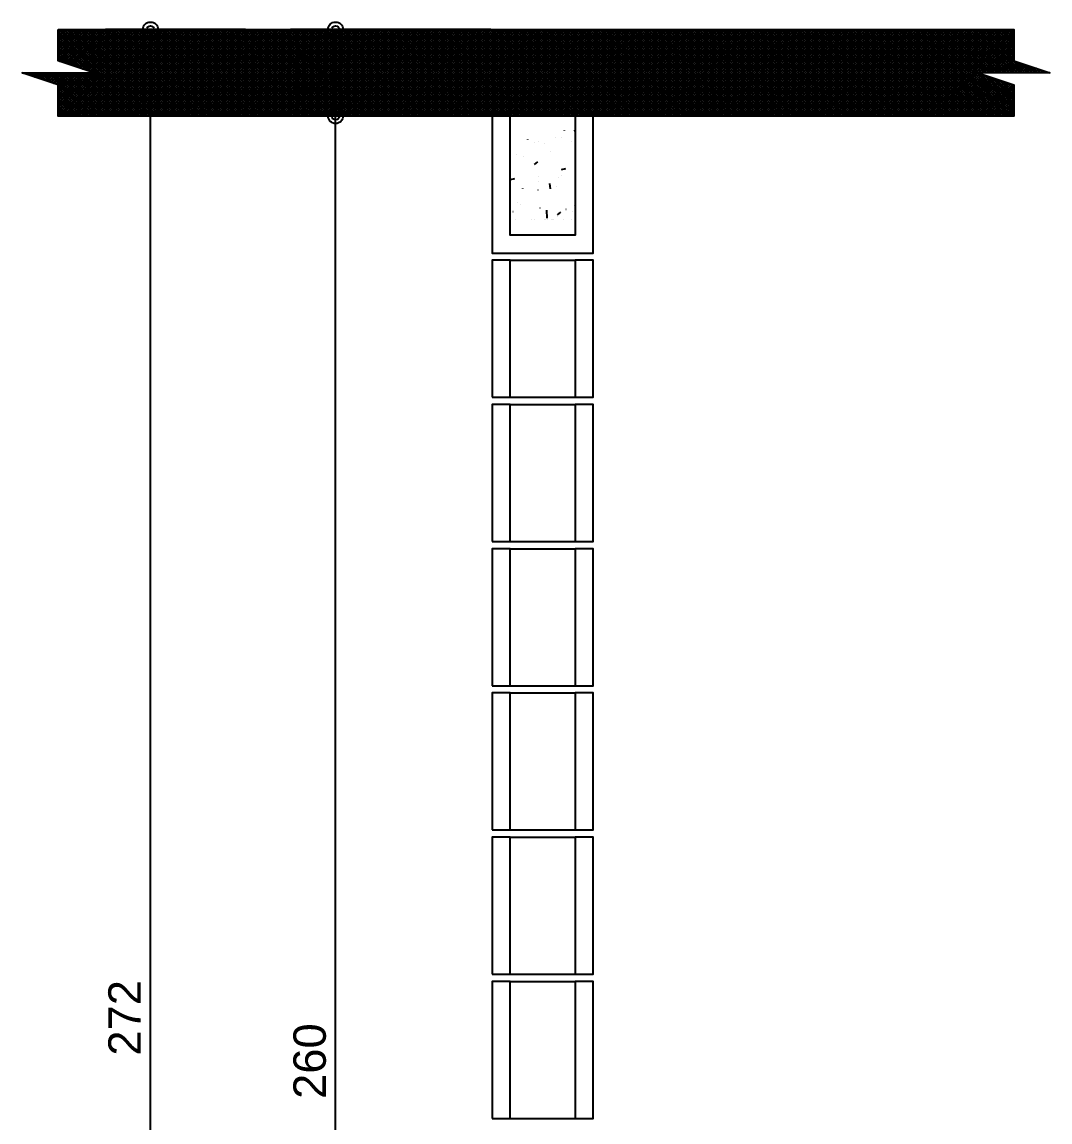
# Model space of a CAD drawing. Extents: x 0 to 119, y 0 to 84.
# Drawn here: x 15.69 to 21.39, y 39.5 to 45.6 of the extents above; entities that cross this region are included whole.
import ezdxf

# ---------------------------------------------------------------- set-up
doc = ezdxf.new("R2010")
doc.units = 0
doc.header["$MEASUREMENT"] = 0
for name, color, linetype in [('10', 252, 'CONTINUOUS'), ('29', 9, 'CONTINUOUS'), ('32', 250, 'CONTINUOUS'), ('6', 178, 'CONTINUOUS')]:
    doc.layers.add(name, color=color, linetype=linetype)
doc.styles.add('TQS_ARIAL', font='arial.ttf')

msp = doc.modelspace()

# ---------------------------------------------------------------- linework, layer by layer
at = {"layer": '10', "color": 252, "linetype": 'Continuous'}
for p, q in [((18.394674, 44.276365), (18.754674, 44.276365)), ((18.394674, 43.516365), (18.754674, 43.516365)), ((18.394674, 43.476365), (18.754674, 43.476365)), ((18.394674, 42.716365), (18.754674, 42.716365)), ((18.394674, 42.676365), (18.754674, 42.676365)), ((18.394674, 41.916365), (18.754674, 41.916365)), ((18.394674, 41.876365), (18.754674, 41.876365)), ((18.394674, 41.116365), (18.754674, 41.116365)), ((18.394674, 41.076365), (18.754674, 41.076365)), ((18.394674, 40.316365), (18.754674, 40.316365)), ((18.394674, 40.276365), (18.754674, 40.276365)), ((18.394674, 39.516365), (18.754674, 39.516365))]:
    msp.add_line(p, q, dxfattribs=at)
for points in [[(18.394674, 45.076365), (18.294674, 45.076365), (18.294674, 44.316365), (18.854674, 44.316365), (18.854674, 45.076365), (18.754674, 45.076365), (18.754674, 44.416365), (18.394674, 44.416365), (18.394674, 45.076365)], [(18.294674, 43.516365), (18.394674, 43.516365), (18.394674, 44.276365), (18.294674, 44.276365), (18.294674, 43.516365)], [(18.754674, 43.516365), (18.854674, 43.516365), (18.854674, 44.276365), (18.754674, 44.276365), (18.754674, 43.516365)], [(18.294674, 42.716365), (18.394674, 42.716365), (18.394674, 43.476365), (18.294674, 43.476365), (18.294674, 42.716365)], [(18.754674, 42.716365), (18.854674, 42.716365), (18.854674, 43.476365), (18.754674, 43.476365), (18.754674, 42.716365)], [(18.294674, 41.916365), (18.394674, 41.916365), (18.394674, 42.676365), (18.294674, 42.676365), (18.294674, 41.916365)], [(18.754674, 41.916365), (18.854674, 41.916365), (18.854674, 42.676365), (18.754674, 42.676365), (18.754674, 41.916365)], [(18.294674, 41.116365), (18.394674, 41.116365), (18.394674, 41.876365), (18.294674, 41.876365), (18.294674, 41.116365)], [(18.754674, 41.116365), (18.854674, 41.116365), (18.854674, 41.876365), (18.754674, 41.876365), (18.754674, 41.116365)], [(18.294674, 40.316365), (18.394674, 40.316365), (18.394674, 41.076365), (18.294674, 41.076365), (18.294674, 40.316365)], [(18.754674, 40.316365), (18.854674, 40.316365), (18.854674, 41.076365), (18.754674, 41.076365), (18.754674, 40.316365)], [(18.294674, 39.516365), (18.394674, 39.516365), (18.394674, 40.276365), (18.294674, 40.276365), (18.294674, 39.516365)], [(18.754674, 39.516365), (18.854674, 39.516365), (18.854674, 40.276365), (18.754674, 40.276365), (18.754674, 39.516365)]]:
    msp.add_lwpolyline(points, dxfattribs=at)
at = {"layer": '29', "color": 9, "linetype": 'Continuous'}
for p, q in [((15.887787, 45.076365), (16.366998, 45.556365)), ((15.887787, 45.091298), (16.352855, 45.556365)), ((15.887787, 45.10544), (16.338713, 45.556365)), ((15.887787, 45.388282), (16.055871, 45.556365)), ((15.887787, 45.402425), (16.041728, 45.556365)), ((15.887787, 45.416567), (16.027586, 45.556365)), ((15.887787, 45.430709), (16.013444, 45.556365)), ((15.887787, 45.444851), (15.999302, 45.556365)), ((15.887787, 45.458993), (15.98516, 45.556365)), ((15.887787, 45.473135), (15.971018, 45.556365)), ((15.887787, 45.487277), (15.956876, 45.556365)), ((15.887787, 45.501419), (15.942733, 45.556365)), ((15.887787, 45.515562), (15.928591, 45.556365)), ((15.887787, 45.529704), (15.914449, 45.556365)), ((15.887787, 45.543846), (15.900307, 45.556365)), ((15.887787, 45.54565), (16.357072, 45.076365)), ((15.887787, 45.531508), (16.34293, 45.076365)), ((15.891214, 45.556365), (16.371214, 45.076365)), ((15.894456, 45.380809), (16.070013, 45.556365)), ((15.90114, 45.076365), (16.38114, 45.556365)), ((15.905063, 45.377273), (16.084155, 45.556365)), ((15.905356, 45.556365), (16.385356, 45.076365)), ((15.915282, 45.076365), (16.395282, 45.556365)), ((15.915669, 45.373738), (16.098297, 45.556365)), ((15.919498, 45.556365), (16.399498, 45.076365)), ((15.926276, 45.370202), (16.112439, 45.556365)), ((15.929424, 45.076365), (16.409424, 45.556365)), ((15.93364, 45.556365), (16.41364, 45.076365)), ((15.936883, 45.366667), (16.126581, 45.556365)), ((15.943566, 45.076365), (16.423566, 45.556365)), ((15.947489, 45.363131), (16.140723, 45.556365)), ((15.947782, 45.556365), (16.427782, 45.076365)), ((15.957708, 45.076365), (16.437708, 45.556365)), ((15.958096, 45.359596), (16.154866, 45.556365)), ((15.961924, 45.556365), (16.441924, 45.076365)), ((15.968702, 45.35606), (16.169008, 45.556365)), ((15.97185, 45.076365), (16.45185, 45.556365)), ((15.976067, 45.556365), (16.456067, 45.076365)), ((15.979309, 45.352525), (16.18315, 45.556365)), ((15.985992, 45.076365), (16.465992, 45.556365)), ((15.989916, 45.348989), (16.197292, 45.556365)), ((15.990209, 45.556365), (16.470209, 45.076365)), ((16.000135, 45.076365), (16.480135, 45.556365)), ((16.000522, 45.345454), (16.211434, 45.556365)), ((16.004351, 45.556365), (16.484351, 45.076365)), ((16.011129, 45.341918), (16.225576, 45.556365)), ((16.014277, 45.076365), (16.494277, 45.556365)), ((16.018493, 45.556365), (16.498493, 45.076365)), ((16.021736, 45.338383), (16.239718, 45.556365)), ((16.028419, 45.076365), (16.508419, 45.556365)), ((16.032342, 45.334847), (16.25386, 45.556365)), ((16.032635, 45.556365), (16.512635, 45.076365)), ((16.042561, 45.076365), (16.522561, 45.556365)), ((16.042949, 45.331312), (16.268003, 45.556365)), ((16.046777, 45.556365), (16.526777, 45.076365)), ((16.053555, 45.327776), (16.282145, 45.556365)), ((16.056703, 45.076365), (16.536703, 45.556365)), ((16.060919, 45.556365), (16.540919, 45.076365)), ((16.064162, 45.324241), (16.296287, 45.556365)), ((16.070845, 45.076365), (16.550845, 45.556365)), ((16.074769, 45.320705), (16.310429, 45.556365)), ((16.075062, 45.556365), (16.555062, 45.076365)), ((16.084987, 45.076365), (16.564987, 45.556365)), ((16.085375, 45.31717), (16.324571, 45.556365)), ((16.089204, 45.556365), (16.569204, 45.076365)), ((16.09913, 45.076365), (16.57913, 45.556365)), ((16.103346, 45.556365), (16.583346, 45.076365)), ((16.113272, 45.076365), (16.593272, 45.556365)), ((16.117488, 45.556365), (16.597488, 45.076365)), ((16.127414, 45.076365), (16.607414, 45.556365)), ((16.13163, 45.556365), (16.61163, 45.076365)), ((16.141556, 45.076365), (16.621556, 45.556365)), ((16.145772, 45.556365), (16.625772, 45.076365)), ((16.155698, 45.076365), (16.635698, 45.556365)), ((16.159914, 45.556365), (16.639914, 45.076365)), ((16.16984, 45.076365), (16.64984, 45.556365)), ((16.174057, 45.556365), (16.654057, 45.076365)), ((16.183982, 45.076365), (16.663982, 45.556365)), ((16.188199, 45.556365), (16.668199, 45.076365)), ((16.198125, 45.076365), (16.678125, 45.556365)), ((16.202341, 45.556365), (16.682341, 45.076365)), ((16.212267, 45.076365), (16.692267, 45.556365)), ((16.216483, 45.556365), (16.696483, 45.076365)), ((16.226409, 45.076365), (16.706409, 45.556365)), ((16.230625, 45.556365), (16.710625, 45.076365)), ((16.240551, 45.076365), (16.720551, 45.556365)), ((16.244767, 45.556365), (16.724767, 45.076365)), ((16.254693, 45.076365), (16.734693, 45.556365)), ((16.258909, 45.556365), (16.738909, 45.076365)), ((16.268835, 45.076365), (16.748835, 45.556365)), ((16.273051, 45.556365), (16.753051, 45.076365)), ((16.282977, 45.076365), (16.762977, 45.556365)), ((16.287194, 45.556365), (16.767194, 45.076365)), ((16.297119, 45.076365), (16.777119, 45.556365)), ((16.301336, 45.556365), (16.781336, 45.076365)), ((16.311262, 45.076365), (16.791262, 45.556365)), ((16.315478, 45.556365), (16.795478, 45.076365)), ((16.325404, 45.076365), (16.805404, 45.556365)), ((16.32962, 45.556365), (16.80962, 45.076365)), ((16.339546, 45.076365), (16.819546, 45.556365)), ((16.343762, 45.556365), (16.823762, 45.076365)), ((16.353688, 45.076365), (16.833688, 45.556365)), ((16.357904, 45.556365), (16.837904, 45.076365)), ((16.36783, 45.076365), (16.84783, 45.556365)), ((16.372046, 45.556365), (16.852046, 45.076365)), ((16.381972, 45.076365), (16.861972, 45.556365)), ((16.386189, 45.556365), (16.866189, 45.076365)), ((16.396114, 45.076365), (16.876114, 45.556365)), ((16.400331, 45.556365), (16.880331, 45.076365)), ((16.410257, 45.076365), (16.890257, 45.556365)), ((16.414473, 45.556365), (16.894473, 45.076365)), ((16.424399, 45.076365), (16.904399, 45.556365)), ((16.428615, 45.556365), (16.908615, 45.076365)), ((16.438541, 45.076365), (16.918541, 45.556365)), ((16.442757, 45.556365), (16.922757, 45.076365)), ((16.452683, 45.076365), (16.932683, 45.556365)), ((16.456899, 45.556365), (16.936899, 45.076365)), ((16.466825, 45.076365), (16.946825, 45.556365)), ((16.471041, 45.556365), (16.951041, 45.076365)), ((16.480967, 45.076365), (16.960967, 45.556365)), ((16.485184, 45.556365), (16.965184, 45.076365)), ((16.495109, 45.076365), (16.975109, 45.556365)), ((16.499326, 45.556365), (16.979326, 45.076365)), ((16.509252, 45.076365), (16.989252, 45.556365)), ((16.513468, 45.556365), (16.993468, 45.076365)), ((16.523394, 45.076365), (17.003394, 45.556365)), ((16.52761, 45.556365), (17.00761, 45.076365)), ((16.537536, 45.076365), (17.017536, 45.556365)), ((16.541752, 45.556365), (17.021752, 45.076365)), ((16.551678, 45.076365), (17.031678, 45.556365)), ((16.555894, 45.556365), (17.035894, 45.076365)), ((16.56582, 45.076365), (17.04582, 45.556365)), ((16.570036, 45.556365), (17.050036, 45.076365)), ((16.579962, 45.076365), (17.059962, 45.556365)), ((16.584178, 45.556365), (17.064178, 45.076365)), ((16.594104, 45.076365), (17.074104, 45.556365)), ((16.598321, 45.556365), (17.078321, 45.076365)), ((16.608246, 45.076365), (17.088246, 45.556365)), ((16.612463, 45.556365), (17.092463, 45.076365)), ((16.622389, 45.076365), (17.102389, 45.556365)), ((16.626605, 45.556365), (17.106605, 45.076365)), ((16.636531, 45.076365), (17.116531, 45.556365)), ((16.640747, 45.556365), (17.120747, 45.076365)), ((16.650673, 45.076365), (17.130673, 45.556365)), ((16.654889, 45.556365), (17.134889, 45.076365)), ((16.664815, 45.076365), (17.144815, 45.556365)), ((16.669031, 45.556365), (17.149031, 45.076365)), ((16.678957, 45.076365), (17.158957, 45.556365)), ((16.683173, 45.556365), (17.163173, 45.076365)), ((16.693099, 45.076365), (17.173099, 45.556365)), ((16.697316, 45.556365), (17.177316, 45.076365)), ((16.707241, 45.076365), (17.187241, 45.556365)), ((16.711458, 45.556365), (17.191458, 45.076365)), ((16.721384, 45.076365), (17.201384, 45.556365)), ((16.7256, 45.556365), (17.2056, 45.076365)), ((16.735526, 45.076365), (17.215526, 45.556365)), ((16.739742, 45.556365), (17.219742, 45.076365)), ((16.749668, 45.076365), (17.229668, 45.556365)), ((16.753884, 45.556365), (17.233884, 45.076365)), ((16.76381, 45.076365), (17.24381, 45.556365)), ((16.768026, 45.556365), (17.248026, 45.076365)), ((16.777952, 45.076365), (17.257952, 45.556365)), ((16.782168, 45.556365), (17.262168, 45.076365)), ((16.792094, 45.076365), (17.272094, 45.556365)), ((16.79631, 45.556365), (17.27631, 45.076365)), ((16.806236, 45.076365), (17.286236, 45.556365)), ((16.810453, 45.556365), (17.290453, 45.076365)), ((16.820378, 45.076365), (17.300378, 45.556365)), ((16.824595, 45.556365), (17.304595, 45.076365)), ((16.834521, 45.076365), (17.314521, 45.556365)), ((16.838737, 45.556365), (17.318737, 45.076365)), ((16.848663, 45.076365), (17.328663, 45.556365)), ((16.852879, 45.556365), (17.332879, 45.076365)), ((16.862805, 45.076365), (17.342805, 45.556365)), ((16.867021, 45.556365), (17.347021, 45.076365)), ((16.876947, 45.076365), (17.356947, 45.556365)), ((16.881163, 45.556365), (17.361163, 45.076365)), ((16.891089, 45.076365), (17.371089, 45.556365)), ((16.895305, 45.556365), (17.375305, 45.076365)), ((16.905231, 45.076365), (17.385231, 45.556365)), ((16.909448, 45.556365), (17.389448, 45.076365)), ((16.919373, 45.076365), (17.399373, 45.556365)), ((16.92359, 45.556365), (17.40359, 45.076365)), ((16.933516, 45.076365), (17.413516, 45.556365)), ((16.937732, 45.556365), (17.417732, 45.076365)), ((16.947658, 45.076365), (17.427658, 45.556365)), ((16.951874, 45.556365), (17.431874, 45.076365)), ((16.9618, 45.076365), (17.4418, 45.556365)), ((16.966016, 45.556365), (17.446016, 45.076365)), ((16.975942, 45.076365), (17.455942, 45.556365)), ((16.980158, 45.556365), (17.460158, 45.076365)), ((16.990084, 45.076365), (17.470084, 45.556365)), ((16.9943, 45.556365), (17.4743, 45.076365)), ((17.004226, 45.076365), (17.484226, 45.556365)), ((17.008443, 45.556365), (17.488443, 45.076365)), ((17.018368, 45.076365), (17.498368, 45.556365)), ((17.022585, 45.556365), (17.502585, 45.076365)), ((17.032511, 45.076365), (17.512511, 45.556365)), ((17.036727, 45.556365), (17.516727, 45.076365)), ((17.046653, 45.076365), (17.526653, 45.556365)), ((17.050869, 45.556365), (17.530869, 45.076365)), ((17.060795, 45.076365), (17.540795, 45.556365)), ((17.065011, 45.556365), (17.545011, 45.076365)), ((17.074937, 45.076365), (17.554937, 45.556365)), ((17.079153, 45.556365), (17.559153, 45.076365)), ((17.089079, 45.076365), (17.569079, 45.556365)), ((17.093295, 45.556365), (17.573295, 45.076365)), ((17.103221, 45.076365), (17.583221, 45.556365)), ((17.107437, 45.556365), (17.587437, 45.076365)), ((17.117363, 45.076365), (17.597363, 45.556365)), ((17.12158, 45.556365), (17.60158, 45.076365)), ((17.131505, 45.076365), (17.611505, 45.556365)), ((17.135722, 45.556365), (17.615722, 45.076365)), ((17.145648, 45.076365), (17.625648, 45.556365)), ((17.149864, 45.556365), (17.629864, 45.076365)), ((17.15979, 45.076365), (17.63979, 45.556365)), ((17.164006, 45.556365), (17.644006, 45.076365)), ((17.173932, 45.076365), (17.653932, 45.556365)), ((17.178148, 45.556365), (17.658148, 45.076365)), ((17.188074, 45.076365), (17.668074, 45.556365)), ((17.19229, 45.556365), (17.67229, 45.076365)), ((17.202216, 45.076365), (17.682216, 45.556365)), ((17.206432, 45.556365), (17.686432, 45.076365)), ((17.216358, 45.076365), (17.696358, 45.556365)), ((17.220575, 45.556365), (17.700575, 45.076365)), ((17.2305, 45.076365), (17.7105, 45.556365)), ((17.234717, 45.556365), (17.714717, 45.076365)), ((17.244643, 45.076365), (17.724643, 45.556365)), ((17.248859, 45.556365), (17.728859, 45.076365)), ((17.258785, 45.076365), (17.738785, 45.556365)), ((17.263001, 45.556365), (17.743001, 45.076365)), ((17.272927, 45.076365), (17.752927, 45.556365)), ((17.277143, 45.556365), (17.757143, 45.076365)), ((17.287069, 45.076365), (17.767069, 45.556365)), ((17.291285, 45.556365), (17.771285, 45.076365)), ((17.301211, 45.076365), (17.781211, 45.556365)), ((17.305427, 45.556365), (17.785427, 45.076365)), ((17.315353, 45.076365), (17.795353, 45.556365)), ((17.31957, 45.556365), (17.79957, 45.076365)), ((17.329495, 45.076365), (17.809495, 45.556365)), ((17.333712, 45.556365), (17.813712, 45.076365)), ((17.343638, 45.076365), (17.823638, 45.556365)), ((17.347854, 45.556365), (17.827854, 45.076365)), ((17.35778, 45.076365), (17.83778, 45.556365)), ((17.361996, 45.556365), (17.841996, 45.076365)), ((17.371922, 45.076365), (17.851922, 45.556365)), ((17.376138, 45.556365), (17.856138, 45.076365)), ((17.386064, 45.076365), (17.866064, 45.556365)), ((17.39028, 45.556365), (17.87028, 45.076365)), ((17.400206, 45.076365), (17.880206, 45.556365)), ((17.404422, 45.556365), (17.884422, 45.076365)), ((17.414348, 45.076365), (17.894348, 45.556365)), ((17.418564, 45.556365), (17.898564, 45.076365)), ((17.42849, 45.076365), (17.90849, 45.556365)), ((17.432707, 45.556365), (17.912707, 45.076365)), ((17.442632, 45.076365), (17.922632, 45.556365)), ((17.446849, 45.556365), (17.926849, 45.076365)), ((17.456775, 45.076365), (17.936775, 45.556365)), ((17.460991, 45.556365), (17.940991, 45.076365)), ((17.470917, 45.076365), (17.950917, 45.556365)), ((17.475133, 45.556365), (17.955133, 45.076365)), ((17.485059, 45.076365), (17.965059, 45.556365)), ((17.489275, 45.556365), (17.969275, 45.076365)), ((17.499201, 45.076365), (17.979201, 45.556365)), ((17.503417, 45.556365), (17.983417, 45.076365)), ((17.513343, 45.076365), (17.993343, 45.556365)), ((17.517559, 45.556365), (17.997559, 45.076365)), ((17.527485, 45.076365), (18.007485, 45.556365)), ((17.531702, 45.556365), (18.011702, 45.076365)), ((17.541627, 45.076365), (18.021627, 45.556365)), ((17.545844, 45.556365), (18.025844, 45.076365)), ((17.55577, 45.076365), (18.03577, 45.556365)), ((17.559986, 45.556365), (18.039986, 45.076365)), ((17.569912, 45.076365), (18.049912, 45.556365)), ((17.574128, 45.556365), (18.054128, 45.076365)), ((17.584054, 45.076365), (18.064054, 45.556365)), ((17.58827, 45.556365), (18.06827, 45.076365)), ((17.598196, 45.076365), (18.078196, 45.556365)), ((17.602412, 45.556365), (18.082412, 45.076365)), ((17.612338, 45.076365), (18.092338, 45.556365)), ((17.616554, 45.556365), (18.096554, 45.076365)), ((17.62648, 45.076365), (18.10648, 45.556365)), ((17.630696, 45.556365), (18.110696, 45.076365)), ((17.640622, 45.076365), (18.120622, 45.556365)), ((17.644839, 45.556365), (18.124839, 45.076365)), ((17.654764, 45.076365), (18.134764, 45.556365)), ((17.658981, 45.556365), (18.138981, 45.076365)), ((17.668907, 45.076365), (18.148907, 45.556365)), ((17.673123, 45.556365), (18.153123, 45.076365)), ((17.683049, 45.076365), (18.163049, 45.556365)), ((17.687265, 45.556365), (18.167265, 45.076365)), ((17.697191, 45.076365), (18.177191, 45.556365)), ((17.701407, 45.556365), (18.181407, 45.076365)), ((17.711333, 45.076365), (18.191333, 45.556365)), ((17.715549, 45.556365), (18.195549, 45.076365)), ((17.725475, 45.076365), (18.205475, 45.556365)), ((17.729691, 45.556365), (18.209691, 45.076365)), ((17.739617, 45.076365), (18.219617, 45.556365)), ((17.743834, 45.556365), (18.223834, 45.076365)), ((17.753759, 45.076365), (18.233759, 45.556365)), ((17.757976, 45.556365), (18.237976, 45.076365)), ((17.767902, 45.076365), (18.247902, 45.556365)), ((17.772118, 45.556365), (18.252118, 45.076365)), ((17.782044, 45.076365), (18.262044, 45.556365)), ((17.78626, 45.556365), (18.26626, 45.076365)), ((17.796186, 45.076365), (18.276186, 45.556365)), ((17.800402, 45.556365), (18.280402, 45.076365)), ((17.810328, 45.076365), (18.290328, 45.556365)), ((17.814544, 45.556365), (18.294544, 45.076365)), ((17.82447, 45.076365), (18.30447, 45.556365)), ((17.828686, 45.556365), (18.308686, 45.076365)), ((17.838612, 45.076365), (18.318612, 45.556365)), ((17.842829, 45.556365), (18.322829, 45.076365)), ((17.852754, 45.076365), (18.332754, 45.556365)), ((17.856971, 45.556365), (18.336971, 45.076365)), ((17.866897, 45.076365), (18.346897, 45.556365)), ((17.871113, 45.556365), (18.351113, 45.076365)), ((17.881039, 45.076365), (18.361039, 45.556365)), ((17.885255, 45.556365), (18.365255, 45.076365)), ((17.895181, 45.076365), (18.375181, 45.556365)), ((17.899397, 45.556365), (18.379397, 45.076365)), ((17.909323, 45.076365), (18.389323, 45.556365)), ((17.913539, 45.556365), (18.393539, 45.076365)), ((17.923465, 45.076365), (18.403465, 45.556365)), ((17.927681, 45.556365), (18.407681, 45.076365)), ((17.937607, 45.076365), (18.417607, 45.556365)), ((17.941823, 45.556365), (18.421823, 45.076365)), ((17.951749, 45.076365), (18.431749, 45.556365)), ((17.955966, 45.556365), (18.435966, 45.076365)), ((17.965891, 45.076365), (18.445891, 45.556365)), ((17.970108, 45.556365), (18.450108, 45.076365)), ((17.980034, 45.076365), (18.460034, 45.556365)), ((17.98425, 45.556365), (18.46425, 45.076365)), ((17.994176, 45.076365), (18.474176, 45.556365)), ((17.998392, 45.556365), (18.478392, 45.076365)), ((18.008318, 45.076365), (18.488318, 45.556365)), ((18.012534, 45.556365), (18.492534, 45.076365)), ((18.02246, 45.076365), (18.50246, 45.556365)), ((18.026676, 45.556365), (18.506676, 45.076365)), ((18.036602, 45.076365), (18.516602, 45.556365)), ((18.040818, 45.556365), (18.520818, 45.076365)), ((18.050744, 45.076365), (18.530744, 45.556365)), ((18.054961, 45.556365), (18.534961, 45.076365)), ((18.064886, 45.076365), (18.544886, 45.556365)), ((18.069103, 45.556365), (18.549103, 45.076365)), ((18.079029, 45.076365), (18.559029, 45.556365)), ((18.083245, 45.556365), (18.563245, 45.076365)), ((18.093171, 45.076365), (18.573171, 45.556365)), ((18.097387, 45.556365), (18.577387, 45.076365)), ((18.107313, 45.076365), (18.587313, 45.556365)), ((18.111529, 45.556365), (18.591529, 45.076365)), ((18.121455, 45.076365), (18.601455, 45.556365)), ((18.125671, 45.556365), (18.605671, 45.076365)), ((18.135597, 45.076365), (18.615597, 45.556365)), ((18.139813, 45.556365), (18.619813, 45.076365)), ((18.149739, 45.076365), (18.629739, 45.556365)), ((18.153956, 45.556365), (18.633956, 45.076365)), ((18.163881, 45.076365), (18.643881, 45.556365)), ((18.168098, 45.556365), (18.648098, 45.076365)), ((18.178024, 45.076365), (18.658024, 45.556365)), ((18.18224, 45.556365), (18.66224, 45.076365)), ((18.192166, 45.076365), (18.672166, 45.556365)), ((18.196382, 45.556365), (18.676382, 45.076365)), ((18.206308, 45.076365), (18.686308, 45.556365)), ((18.210524, 45.556365), (18.690524, 45.076365)), ((18.22045, 45.076365), (18.70045, 45.556365)), ((18.224666, 45.556365), (18.704666, 45.076365)), ((18.234592, 45.076365), (18.714592, 45.556365)), ((18.238808, 45.556365), (18.718808, 45.076365)), ((18.248734, 45.076365), (18.728734, 45.556365)), ((18.25295, 45.556365), (18.73295, 45.076365)), ((18.262876, 45.076365), (18.742876, 45.556365)), ((18.267093, 45.556365), (18.747093, 45.076365)), ((18.277018, 45.076365), (18.757018, 45.556365)), ((18.281235, 45.556365), (18.761235, 45.076365)), ((18.291161, 45.076365), (18.771161, 45.556365)), ((18.295377, 45.556365), (18.775377, 45.076365)), ((18.305303, 45.076365), (18.785303, 45.556365)), ((18.309519, 45.556365), (18.789519, 45.076365)), ((18.319445, 45.076365), (18.799445, 45.556365)), ((18.323661, 45.556365), (18.803661, 45.076365)), ((18.333587, 45.076365), (18.813587, 45.556365)), ((18.337803, 45.556365), (18.817803, 45.076365)), ((18.347729, 45.076365), (18.827729, 45.556365)), ((18.351945, 45.556365), (18.831945, 45.076365)), ((18.361871, 45.076365), (18.841871, 45.556365)), ((18.366088, 45.556365), (18.846088, 45.076365)), ((18.376013, 45.076365), (18.856013, 45.556365)), ((18.38023, 45.556365), (18.86023, 45.076365)), ((18.390156, 45.076365), (18.870156, 45.556365)), ((18.394372, 45.556365), (18.874372, 45.076365)), ((18.404298, 45.076365), (18.884298, 45.556365)), ((18.408514, 45.556365), (18.888514, 45.076365)), ((18.41844, 45.076365), (18.89844, 45.556365)), ((18.422656, 45.556365), (18.902656, 45.076365)), ((18.432582, 45.076365), (18.912582, 45.556365)), ((18.436798, 45.556365), (18.916798, 45.076365)), ((18.446724, 45.076365), (18.926724, 45.556365)), ((18.45094, 45.556365), (18.93094, 45.076365)), ((18.460866, 45.076365), (18.940866, 45.556365)), ((18.465083, 45.556365), (18.945083, 45.076365)), ((18.475008, 45.076365), (18.955008, 45.556365)), ((18.479225, 45.556365), (18.959225, 45.076365)), ((18.48915, 45.076365), (18.96915, 45.556365)), ((18.493367, 45.556365), (18.973367, 45.076365)), ((18.503293, 45.076365), (18.983293, 45.556365)), ((18.507509, 45.556365), (18.987509, 45.076365)), ((18.517435, 45.076365), (18.997435, 45.556365)), ((18.521651, 45.556365), (19.001651, 45.076365)), ((18.531577, 45.076365), (19.011577, 45.556365)), ((18.535793, 45.556365), (19.015793, 45.076365)), ((18.545719, 45.076365), (19.025719, 45.556365)), ((18.549935, 45.556365), (19.029935, 45.076365)), ((18.559861, 45.076365), (19.039861, 45.556365)), ((18.564077, 45.556365), (19.044077, 45.076365)), ((18.574003, 45.076365), (19.054003, 45.556365)), ((18.57822, 45.556365), (19.05822, 45.076365)), ((18.588145, 45.076365), (19.068145, 45.556365)), ((18.592362, 45.556365), (19.072362, 45.076365)), ((18.602288, 45.076365), (19.082288, 45.556365)), ((18.606504, 45.556365), (19.086504, 45.076365)), ((18.61643, 45.076365), (19.09643, 45.556365)), ((18.620646, 45.556365), (19.100646, 45.076365)), ((18.630572, 45.076365), (19.110572, 45.556365)), ((18.634788, 45.556365), (19.114788, 45.076365)), ((18.644714, 45.076365), (19.124714, 45.556365)), ((18.64893, 45.556365), (19.12893, 45.076365)), ((18.658856, 45.076365), (19.138856, 45.556365)), ((18.663072, 45.556365), (19.143072, 45.076365)), ((18.672998, 45.076365), (19.152998, 45.556365)), ((18.677215, 45.556365), (19.157215, 45.076365)), ((18.68714, 45.076365), (19.16714, 45.556365)), ((18.691357, 45.556365), (19.171357, 45.076365)), ((18.701283, 45.076365), (19.181283, 45.556365)), ((18.705499, 45.556365), (19.185499, 45.076365)), ((18.715425, 45.076365), (19.195425, 45.556365)), ((18.719641, 45.556365), (19.199641, 45.076365)), ((18.729567, 45.076365), (19.209567, 45.556365)), ((18.733783, 45.556365), (19.213783, 45.076365)), ((18.743709, 45.076365), (19.223709, 45.556365)), ((18.747925, 45.556365), (19.227925, 45.076365)), ((18.757851, 45.076365), (19.237851, 45.556365)), ((18.762067, 45.556365), (19.242067, 45.076365)), ((18.771993, 45.076365), (19.251993, 45.556365)), ((18.776209, 45.556365), (19.256209, 45.076365)), ((18.786135, 45.076365), (19.266135, 45.556365)), ((18.790352, 45.556365), (19.270352, 45.076365)), ((18.800277, 45.076365), (19.280277, 45.556365)), ((18.804494, 45.556365), (19.284494, 45.076365)), ((18.81442, 45.076365), (19.29442, 45.556365)), ((18.818636, 45.556365), (19.298636, 45.076365)), ((18.828562, 45.076365), (19.308562, 45.556365)), ((18.832778, 45.556365), (19.312778, 45.076365)), ((18.842704, 45.076365), (19.322704, 45.556365)), ((18.84692, 45.556365), (19.32692, 45.076365)), ((18.856846, 45.076365), (19.336846, 45.556365)), ((18.861062, 45.556365), (19.341062, 45.076365)), ((18.870988, 45.076365), (19.350988, 45.556365)), ((18.875204, 45.556365), (19.355204, 45.076365)), ((18.88513, 45.076365), (19.36513, 45.556365)), ((18.889347, 45.556365), (19.369347, 45.076365)), ((18.899272, 45.076365), (19.379272, 45.556365)), ((18.903489, 45.556365), (19.383489, 45.076365)), ((18.913415, 45.076365), (19.393415, 45.556365)), ((18.917631, 45.556365), (19.397631, 45.076365)), ((18.927557, 45.076365), (19.407557, 45.556365)), ((18.931773, 45.556365), (19.411773, 45.076365)), ((18.941699, 45.076365), (19.421699, 45.556365)), ((18.945915, 45.556365), (19.425915, 45.076365)), ((18.955841, 45.076365), (19.435841, 45.556365)), ((18.960057, 45.556365), (19.440057, 45.076365)), ((18.969983, 45.076365), (19.449983, 45.556365)), ((18.974199, 45.556365), (19.454199, 45.076365)), ((18.984125, 45.076365), (19.464125, 45.556365)), ((18.988342, 45.556365), (19.468342, 45.076365)), ((18.998267, 45.076365), (19.478267, 45.556365)), ((19.002484, 45.556365), (19.482484, 45.076365)), ((19.01241, 45.076365), (19.49241, 45.556365)), ((19.016626, 45.556365), (19.496626, 45.076365)), ((19.026552, 45.076365), (19.506552, 45.556365)), ((19.030768, 45.556365), (19.510768, 45.076365)), ((19.040694, 45.076365), (19.520694, 45.556365)), ((19.04491, 45.556365), (19.52491, 45.076365)), ((19.054836, 45.076365), (19.534836, 45.556365)), ((19.059052, 45.556365), (19.539052, 45.076365)), ((19.068978, 45.076365), (19.548978, 45.556365)), ((19.073194, 45.556365), (19.553194, 45.076365)), ((19.08312, 45.076365), (19.56312, 45.556365)), ((19.087336, 45.556365), (19.567336, 45.076365)), ((19.097262, 45.076365), (19.577262, 45.556365)), ((19.101479, 45.556365), (19.581479, 45.076365)), ((19.111404, 45.076365), (19.591404, 45.556365)), ((19.115621, 45.556365), (19.595621, 45.076365)), ((19.125547, 45.076365), (19.605547, 45.556365)), ((19.129763, 45.556365), (19.609763, 45.076365)), ((19.139689, 45.076365), (19.619689, 45.556365)), ((19.143905, 45.556365), (19.623905, 45.076365)), ((19.153831, 45.076365), (19.633831, 45.556365)), ((19.158047, 45.556365), (19.638047, 45.076365)), ((19.167973, 45.076365), (19.647973, 45.556365)), ((19.172189, 45.556365), (19.652189, 45.076365)), ((19.182115, 45.076365), (19.662115, 45.556365)), ((19.186331, 45.556365), (19.666331, 45.076365)), ((19.196257, 45.076365), (19.676257, 45.556365)), ((19.200474, 45.556365), (19.680474, 45.076365)), ((19.210399, 45.076365), (19.690399, 45.556365)), ((19.214616, 45.556365), (19.694616, 45.076365)), ((19.224542, 45.076365), (19.704542, 45.556365)), ((19.228758, 45.556365), (19.708758, 45.076365)), ((19.238684, 45.076365), (19.718684, 45.556365)), ((19.2429, 45.556365), (19.7229, 45.076365)), ((19.252826, 45.076365), (19.732826, 45.556365)), ((19.257042, 45.556365), (19.737042, 45.076365)), ((19.266968, 45.076365), (19.746968, 45.556365)), ((19.271184, 45.556365), (19.751184, 45.076365)), ((19.28111, 45.076365), (19.76111, 45.556365)), ((19.285326, 45.556365), (19.765326, 45.076365)), ((19.295252, 45.076365), (19.775252, 45.556365)), ((19.299469, 45.556365), (19.779469, 45.076365)), ((19.309394, 45.076365), (19.789394, 45.556365)), ((19.313611, 45.556365), (19.793611, 45.076365)), ((19.323536, 45.076365), (19.803536, 45.556365)), ((19.327753, 45.556365), (19.807753, 45.076365)), ((19.337679, 45.076365), (19.817679, 45.556365)), ((19.341895, 45.556365), (19.821895, 45.076365)), ((19.351821, 45.076365), (19.831821, 45.556365)), ((19.356037, 45.556365), (19.836037, 45.076365)), ((19.365963, 45.076365), (19.845963, 45.556365)), ((19.370179, 45.556365), (19.850179, 45.076365)), ((19.380105, 45.076365), (19.860105, 45.556365)), ((19.384321, 45.556365), (19.864321, 45.076365)), ((19.394247, 45.076365), (19.874247, 45.556365)), ((19.398463, 45.556365), (19.878463, 45.076365)), ((19.408389, 45.076365), (19.888389, 45.556365)), ((19.412606, 45.556365), (19.892606, 45.076365)), ((19.422531, 45.076365), (19.902531, 45.556365)), ((19.426748, 45.556365), (19.906748, 45.076365)), ((19.436674, 45.076365), (19.916674, 45.556365)), ((19.44089, 45.556365), (19.92089, 45.076365)), ((19.450816, 45.076365), (19.930816, 45.556365)), ((19.455032, 45.556365), (19.935032, 45.076365)), ((19.464958, 45.076365), (19.944958, 45.556365)), ((19.469174, 45.556365), (19.949174, 45.076365)), ((19.4791, 45.076365), (19.9591, 45.556365)), ((19.483316, 45.556365), (19.963316, 45.076365)), ((19.493242, 45.076365), (19.973242, 45.556365)), ((19.497458, 45.556365), (19.977458, 45.076365)), ((19.507384, 45.076365), (19.987384, 45.556365)), ((19.511601, 45.556365), (19.991601, 45.076365)), ((19.521526, 45.076365), (20.001526, 45.556365)), ((19.525743, 45.556365), (20.005743, 45.076365)), ((19.535669, 45.076365), (20.015669, 45.556365)), ((19.539885, 45.556365), (20.019885, 45.076365)), ((19.549811, 45.076365), (20.029811, 45.556365)), ((19.554027, 45.556365), (20.034027, 45.076365)), ((19.563953, 45.076365), (20.043953, 45.556365)), ((19.568169, 45.556365), (20.048169, 45.076365)), ((19.578095, 45.076365), (20.058095, 45.556365)), ((19.582311, 45.556365), (20.062311, 45.076365)), ((19.592237, 45.076365), (20.072237, 45.556365)), ((19.596453, 45.556365), (20.076453, 45.076365)), ((19.606379, 45.076365), (20.086379, 45.556365)), ((19.610595, 45.556365), (20.090595, 45.076365)), ((19.620521, 45.076365), (20.100521, 45.556365)), ((19.624738, 45.556365), (20.104738, 45.076365)), ((19.634663, 45.076365), (20.114663, 45.556365)), ((19.63888, 45.556365), (20.11888, 45.076365)), ((19.648806, 45.076365), (20.128806, 45.556365)), ((19.653022, 45.556365), (20.133022, 45.076365)), ((19.662948, 45.076365), (20.142948, 45.556365)), ((19.667164, 45.556365), (20.147164, 45.076365)), ((19.67709, 45.076365), (20.15709, 45.556365)), ((19.681306, 45.556365), (20.161306, 45.076365)), ((19.691232, 45.076365), (20.171232, 45.556365)), ((19.695448, 45.556365), (20.175448, 45.076365)), ((19.705374, 45.076365), (20.185374, 45.556365)), ((19.70959, 45.556365), (20.18959, 45.076365)), ((19.719516, 45.076365), (20.199516, 45.556365)), ((19.723733, 45.556365), (20.203733, 45.076365)), ((19.733658, 45.076365), (20.213658, 45.556365)), ((19.737875, 45.556365), (20.217875, 45.076365)), ((19.747801, 45.076365), (20.227801, 45.556365)), ((19.752017, 45.556365), (20.232017, 45.076365)), ((19.761943, 45.076365), (20.241943, 45.556365)), ((19.766159, 45.556365), (20.246159, 45.076365)), ((19.776085, 45.076365), (20.256085, 45.556365)), ((19.780301, 45.556365), (20.260301, 45.076365)), ((19.790227, 45.076365), (20.270227, 45.556365)), ((19.794443, 45.556365), (20.274443, 45.076365)), ((19.804369, 45.076365), (20.284369, 45.556365)), ((19.808585, 45.556365), (20.288585, 45.076365)), ((19.818511, 45.076365), (20.298511, 45.556365)), ((19.822728, 45.556365), (20.302728, 45.076365)), ((19.832653, 45.076365), (20.312653, 45.556365)), ((19.83687, 45.556365), (20.31687, 45.076365)), ((19.846796, 45.076365), (20.326796, 45.556365)), ((19.851012, 45.556365), (20.331012, 45.076365)), ((19.860938, 45.076365), (20.340938, 45.556365)), ((19.865154, 45.556365), (20.345154, 45.076365)), ((19.87508, 45.076365), (20.35508, 45.556365)), ((19.879296, 45.556365), (20.359296, 45.076365)), ((19.889222, 45.076365), (20.369222, 45.556365)), ((19.893438, 45.556365), (20.373438, 45.076365)), ((19.903364, 45.076365), (20.383364, 45.556365)), ((19.90758, 45.556365), (20.38758, 45.076365)), ((19.917506, 45.076365), (20.397506, 45.556365)), ((19.921722, 45.556365), (20.401722, 45.076365)), ((19.931648, 45.076365), (20.411648, 45.556365)), ((19.935865, 45.556365), (20.415865, 45.076365)), ((19.94579, 45.076365), (20.42579, 45.556365)), ((19.950007, 45.556365), (20.430007, 45.076365)), ((19.959933, 45.076365), (20.439933, 45.556365)), ((19.964149, 45.556365), (20.444149, 45.076365)), ((19.974075, 45.076365), (20.454075, 45.556365)), ((19.978291, 45.556365), (20.458291, 45.076365)), ((19.988217, 45.076365), (20.468217, 45.556365)), ((19.992433, 45.556365), (20.472433, 45.076365)), ((20.002359, 45.076365), (20.482359, 45.556365)), ((20.006575, 45.556365), (20.486575, 45.076365)), ((20.016501, 45.076365), (20.496501, 45.556365)), ((20.020717, 45.556365), (20.500717, 45.076365)), ((20.030643, 45.076365), (20.510643, 45.556365)), ((20.03486, 45.556365), (20.51486, 45.076365)), ((20.044785, 45.076365), (20.524785, 45.556365)), ((20.049002, 45.556365), (20.529002, 45.076365)), ((20.058928, 45.076365), (20.538928, 45.556365)), ((20.063144, 45.556365), (20.543144, 45.076365)), ((20.07307, 45.076365), (20.55307, 45.556365)), ((20.077286, 45.556365), (20.557286, 45.076365)), ((20.087212, 45.076365), (20.567212, 45.556365)), ((20.091428, 45.556365), (20.571428, 45.076365)), ((20.101354, 45.076365), (20.581354, 45.556365)), ((20.10557, 45.556365), (20.58557, 45.076365)), ((20.115496, 45.076365), (20.595496, 45.556365)), ((20.119712, 45.556365), (20.599712, 45.076365)), ((20.129638, 45.076365), (20.609638, 45.556365)), ((20.133855, 45.556365), (20.613855, 45.076365)), ((20.14378, 45.076365), (20.62378, 45.556365)), ((20.147997, 45.556365), (20.627997, 45.076365)), ((20.157922, 45.076365), (20.637922, 45.556365)), ((20.162139, 45.556365), (20.642139, 45.076365)), ((20.172065, 45.076365), (20.652065, 45.556365)), ((20.176281, 45.556365), (20.656281, 45.076365)), ((20.186207, 45.076365), (20.666207, 45.556365)), ((20.190423, 45.556365), (20.670423, 45.076365)), ((20.200349, 45.076365), (20.680349, 45.556365)), ((20.204565, 45.556365), (20.684565, 45.076365)), ((20.214491, 45.076365), (20.694491, 45.556365)), ((20.218707, 45.556365), (20.698707, 45.076365)), ((20.228633, 45.076365), (20.708633, 45.556365)), ((20.232849, 45.556365), (20.712849, 45.076365)), ((20.242775, 45.076365), (20.722775, 45.556365)), ((20.246992, 45.556365), (20.726992, 45.076365)), ((20.256917, 45.076365), (20.736917, 45.556365)), ((20.261134, 45.556365), (20.741134, 45.076365)), ((20.27106, 45.076365), (20.75106, 45.556365)), ((20.275276, 45.556365), (20.755276, 45.076365)), ((20.285202, 45.076365), (20.765202, 45.556365)), ((20.289418, 45.556365), (20.769418, 45.076365)), ((20.299344, 45.076365), (20.779344, 45.556365)), ((20.30356, 45.556365), (20.78356, 45.076365)), ((20.313486, 45.076365), (20.793486, 45.556365)), ((20.317702, 45.556365), (20.797702, 45.076365)), ((20.327628, 45.076365), (20.807628, 45.556365)), ((20.331844, 45.556365), (20.811844, 45.076365)), ((20.34177, 45.076365), (20.82177, 45.556365)), ((20.345987, 45.556365), (20.825987, 45.076365)), ((20.355912, 45.076365), (20.835912, 45.556365)), ((20.360129, 45.556365), (20.840129, 45.076365)), ((20.370055, 45.076365), (20.850055, 45.556365)), ((20.374271, 45.556365), (20.854271, 45.076365)), ((20.384197, 45.076365), (20.864197, 45.556365)), ((20.388413, 45.556365), (20.868413, 45.076365)), ((20.398339, 45.076365), (20.878339, 45.556365)), ((20.402555, 45.556365), (20.882555, 45.076365)), ((20.412481, 45.076365), (20.892481, 45.556365)), ((20.416697, 45.556365), (20.896697, 45.076365)), ((20.426623, 45.076365), (20.906623, 45.556365)), ((20.430839, 45.556365), (20.910839, 45.076365)), ((20.440765, 45.076365), (20.920765, 45.556365)), ((20.444981, 45.556365), (20.924981, 45.076365)), ((20.454907, 45.076365), (20.934907, 45.556365)), ((20.459124, 45.556365), (20.939124, 45.076365)), ((20.469049, 45.076365), (20.949049, 45.556365)), ((20.473266, 45.556365), (20.953266, 45.076365)), ((20.483192, 45.076365), (20.963192, 45.556365)), ((20.487408, 45.556365), (20.967408, 45.076365)), ((20.497334, 45.076365), (20.977334, 45.556365)), ((20.50155, 45.556365), (20.98155, 45.076365)), ((20.511476, 45.076365), (20.991476, 45.556365)), ((20.515692, 45.556365), (20.995692, 45.076365)), ((20.525618, 45.076365), (21.005618, 45.556365)), ((20.529834, 45.556365), (21.009834, 45.076365)), ((20.53976, 45.076365), (21.01976, 45.556365)), ((20.543976, 45.556365), (21.023976, 45.076365)), ((20.553902, 45.076365), (21.033902, 45.556365)), ((20.558119, 45.556365), (21.038119, 45.076365)), ((20.568044, 45.076365), (21.048044, 45.556365)), ((20.572261, 45.556365), (21.052261, 45.076365)), ((20.582187, 45.076365), (21.062187, 45.556365)), ((20.586403, 45.556365), (21.066403, 45.076365)), ((20.596329, 45.076365), (21.076329, 45.556365)), ((20.600545, 45.556365), (21.080545, 45.076365)), ((20.610471, 45.076365), (21.090471, 45.556365)), ((20.614687, 45.556365), (21.094687, 45.076365)), ((20.624613, 45.076365), (21.104613, 45.556365)), ((20.628829, 45.556365), (21.108829, 45.076365)), ((20.638755, 45.076365), (21.118755, 45.556365)), ((20.642971, 45.556365), (21.122971, 45.076365)), ((20.652897, 45.076365), (21.132897, 45.556365)), ((20.657114, 45.556365), (21.137114, 45.076365)), ((20.667039, 45.076365), (21.147039, 45.556365)), ((20.671256, 45.556365), (21.151256, 45.076365)), ((20.681182, 45.076365), (21.161182, 45.556365)), ((20.685398, 45.556365), (21.165398, 45.076365)), ((20.695324, 45.076365), (21.175324, 45.556365)), ((20.69954, 45.556365), (21.17954, 45.076365)), ((20.709466, 45.076365), (21.188458, 45.555358)), ((20.713682, 45.556365), (21.188458, 45.081589)), ((20.723608, 45.076365), (21.188458, 45.541216)), ((20.727824, 45.556365), (21.188458, 45.095731)), ((20.73775, 45.076365), (21.188458, 45.527074)), ((20.741966, 45.556365), (21.188458, 45.109873)), ((20.756108, 45.556365), (20.996108, 45.316365)), ((20.770251, 45.556365), (21.010251, 45.316365)), ((20.784393, 45.556365), (21.024393, 45.316365)), ((20.798535, 45.556365), (21.038535, 45.316365)), ((20.812677, 45.556365), (21.052677, 45.316365)), ((20.826819, 45.556365), (21.066819, 45.316365)), ((20.840961, 45.556365), (21.080961, 45.316365)), ((20.855103, 45.556365), (21.095103, 45.316365)), ((20.869246, 45.556365), (21.109246, 45.316365)), ((20.883388, 45.556365), (21.123388, 45.316365)), ((20.89753, 45.556365), (21.13753, 45.316365)), ((20.911672, 45.556365), (21.151672, 45.316365)), ((20.925814, 45.556365), (21.165814, 45.316365)), ((20.939956, 45.556365), (21.179956, 45.316365)), ((20.954098, 45.556365), (21.194098, 45.316365)), ((20.968241, 45.556365), (21.208241, 45.316365)), ((20.982383, 45.556365), (21.222383, 45.316365)), ((20.996525, 45.556365), (21.236525, 45.316365)), ((21.010667, 45.556365), (21.250667, 45.316365)), ((21.024809, 45.556365), (21.188458, 45.392716)), ((21.038951, 45.556365), (21.188458, 45.406858)), ((21.053093, 45.556365), (21.188458, 45.421)), ((21.067235, 45.556365), (21.188458, 45.435142)), ((21.081378, 45.556365), (21.188458, 45.449285)), ((21.09552, 45.556365), (21.188458, 45.463427)), ((21.109662, 45.556365), (21.188458, 45.477569)), ((21.123804, 45.556365), (21.188458, 45.491711)), ((21.137946, 45.556365), (21.188458, 45.505853)), ((21.152088, 45.556365), (21.188458, 45.519995)), ((21.16623, 45.556365), (21.188458, 45.534137)), ((21.180373, 45.556365), (21.188458, 45.54828)), ((15.887787, 45.517365), (16.328787, 45.076365)), ((15.887787, 45.503223), (16.068074, 45.322937)), ((15.887787, 45.489081), (16.046861, 45.330008)), ((15.887787, 45.474939), (16.025648, 45.337079)), ((15.887787, 45.460797), (16.004435, 45.34415)), ((20.991892, 45.316365), (21.188458, 45.512932)), ((21.006034, 45.316365), (21.188458, 45.49879)), ((21.020176, 45.316365), (21.188458, 45.484647)), ((21.034319, 45.316365), (21.188458, 45.470505)), ((15.887787, 45.446655), (15.983222, 45.351221)), ((15.887787, 45.432513), (15.962008, 45.358292)), ((15.887787, 45.41837), (15.940795, 45.365363)), ((15.887787, 45.404228), (15.919582, 45.372434)), ((21.048461, 45.316365), (21.188458, 45.456363)), ((21.062603, 45.316365), (21.188458, 45.442221)), ((21.076745, 45.316365), (21.188458, 45.428079)), ((21.090887, 45.316365), (21.188458, 45.413937)), ((21.105029, 45.316365), (21.188458, 45.399795)), ((15.887787, 45.390086), (15.898369, 45.379505)), ((21.119171, 45.316365), (21.188458, 45.385653)), ((21.133314, 45.316365), (21.1971, 45.380152)), ((21.147456, 45.316365), (21.207706, 45.376616)), ((21.161598, 45.316365), (21.218313, 45.37308)), ((21.17574, 45.316365), (21.228919, 45.369545)), ((21.189882, 45.316365), (21.239526, 45.366009)), ((21.202985, 45.37819), (21.264809, 45.316365)), ((21.204024, 45.316365), (21.250133, 45.362474)), ((21.218166, 45.316365), (21.260739, 45.358938)), ((21.224198, 45.371119), (21.278951, 45.316365)), ((21.232309, 45.316365), (21.271346, 45.355403)), ((21.245411, 45.364048), (21.293093, 45.316365)), ((21.246451, 45.316365), (21.281953, 45.351867)), ((21.260593, 45.316365), (21.292559, 45.348332)), ((21.266624, 45.356977), (21.307235, 45.316365)), ((21.274735, 45.316365), (21.303166, 45.344796)), ((21.287837, 45.349906), (21.321378, 45.316365)), ((21.288877, 45.316365), (21.313772, 45.341261)), ((21.303019, 45.316365), (21.324379, 45.337725)), ((21.30905, 45.342835), (21.33552, 45.316365)), ((21.330264, 45.335764), (21.349662, 45.316365)), ((15.692808, 45.316365), (15.695318, 45.313855)), ((15.698997, 45.312629), (15.702733, 45.316365)), ((15.70695, 45.316365), (15.716531, 45.306784)), ((15.709604, 45.309093), (15.716876, 45.316365)), ((15.72021, 45.305558), (15.731018, 45.316365)), ((15.721092, 45.316365), (15.737744, 45.299713)), ((15.730817, 45.302022), (15.74516, 45.316365)), ((15.735234, 45.316365), (15.758957, 45.292642)), ((15.741423, 45.298487), (15.759302, 45.316365)), ((15.749376, 45.316365), (15.780171, 45.285571)), ((15.75203, 45.294951), (15.773444, 45.316365)), ((15.762637, 45.291416), (15.787586, 45.316365)), ((15.763518, 45.316365), (15.801384, 45.2785)), ((15.773243, 45.28788), (15.801728, 45.316365)), ((15.77766, 45.316365), (15.822597, 45.271429)), ((15.78385, 45.284345), (15.815871, 45.316365)), ((15.791803, 45.316365), (15.84381, 45.264358)), ((15.794456, 45.280809), (15.830013, 45.316365)), ((15.805063, 45.277274), (15.844155, 45.316365)), ((15.805945, 45.316365), (15.865023, 45.257287)), ((15.81567, 45.273738), (15.858297, 45.316365)), ((15.820087, 45.316365), (15.886237, 45.250216)), ((15.826276, 45.270203), (15.872439, 45.316365)), ((15.834229, 45.316365), (16.074229, 45.076365)), ((15.836883, 45.266667), (15.886581, 45.316365)), ((15.847489, 45.263131), (15.900723, 45.316365)), ((15.848371, 45.316365), (16.088371, 45.076365)), ((15.858096, 45.259596), (15.914866, 45.316365)), ((15.862513, 45.316365), (16.102513, 45.076365)), ((15.868703, 45.25606), (15.929008, 45.316365)), ((15.876655, 45.316365), (16.116655, 45.076365)), ((15.879309, 45.252525), (15.94315, 45.316365)), ((15.887787, 45.119582), (16.084571, 45.316365)), ((15.887787, 45.133724), (16.070429, 45.316365)), ((15.887787, 45.147866), (16.056287, 45.316365)), ((15.887787, 45.162008), (16.042145, 45.316365)), ((15.887787, 45.17615), (16.028003, 45.316365)), ((15.887787, 45.190292), (16.01386, 45.316365)), ((15.887787, 45.204435), (15.999718, 45.316365)), ((15.887787, 45.218577), (15.985576, 45.316365)), ((15.887787, 45.232719), (15.971434, 45.316365)), ((15.887787, 45.246861), (15.957292, 45.316365)), ((15.890798, 45.316365), (16.130798, 45.076365)), ((15.90494, 45.316365), (16.14494, 45.076365)), ((15.919082, 45.316365), (16.159082, 45.076365)), ((15.933224, 45.316365), (16.173224, 45.076365)), ((15.947366, 45.316365), (16.187366, 45.076365)), ((15.961508, 45.316365), (16.201508, 45.076365)), ((15.97565, 45.316365), (16.21565, 45.076365)), ((15.989792, 45.316365), (16.229792, 45.076365)), ((16.003935, 45.316365), (16.243935, 45.076365)), ((16.018077, 45.316365), (16.258077, 45.076365)), ((16.032219, 45.316365), (16.272219, 45.076365)), ((16.046361, 45.316365), (16.286361, 45.076365)), ((16.060503, 45.316365), (16.300503, 45.076365)), ((16.074645, 45.316365), (16.314645, 45.076365)), ((20.751892, 45.076365), (20.991034, 45.315507)), ((20.766034, 45.076365), (21.00164, 45.311972)), ((20.780176, 45.076365), (21.012247, 45.308436)), ((20.794319, 45.076365), (21.022854, 45.3049)), ((20.808461, 45.076365), (21.03346, 45.301365)), ((20.822603, 45.076365), (21.044067, 45.297829)), ((20.836745, 45.076365), (21.054673, 45.294294)), ((20.850887, 45.076365), (21.06528, 45.290758)), ((20.865029, 45.076365), (21.075887, 45.287223)), ((20.879171, 45.076365), (21.086493, 45.283687)), ((20.893314, 45.076365), (21.0971, 45.280152)), ((20.907456, 45.076365), (21.107706, 45.276616)), ((20.999933, 45.31254), (21.188458, 45.124015)), ((21.021147, 45.305469), (21.188458, 45.138158)), ((21.04236, 45.298398), (21.188458, 45.1523)), ((21.063573, 45.291327), (21.188458, 45.166442)), ((21.084786, 45.284256), (21.188458, 45.180584)), ((21.106, 45.277185), (21.188458, 45.194726)), ((21.317161, 45.316365), (21.334986, 45.33419)), ((21.331303, 45.316365), (21.345592, 45.330654)), ((21.345446, 45.316365), (21.356199, 45.327119)), ((21.351477, 45.328693), (21.363804, 45.316365)), ((21.359588, 45.316365), (21.366805, 45.323583)), ((21.37269, 45.321622), (21.377946, 45.316365)), ((21.37373, 45.316365), (21.377412, 45.320048)), ((15.887787, 45.248665), (16.060087, 45.076365)), ((15.887787, 45.234523), (16.045945, 45.076365)), ((15.887787, 45.220381), (16.031803, 45.076365)), ((20.921598, 45.076365), (21.118313, 45.273081)), ((20.93574, 45.076365), (21.12892, 45.269545)), ((20.949882, 45.076365), (21.139526, 45.26601)), ((20.964024, 45.076365), (21.150133, 45.262474)), ((20.978166, 45.076365), (21.160739, 45.258938)), ((20.992309, 45.076365), (21.171346, 45.255403)), ((21.006451, 45.076365), (21.181953, 45.251867)), ((21.020593, 45.076365), (21.188458, 45.244231)), ((21.034735, 45.076365), (21.188458, 45.230089)), ((21.048877, 45.076365), (21.188458, 45.215947)), ((21.127213, 45.270114), (21.188458, 45.208868)), ((21.148426, 45.263043), (21.188458, 45.22301)), ((21.169639, 45.255972), (21.188458, 45.237153)), ((15.887787, 45.206238), (16.01766, 45.076365)), ((15.887787, 45.192096), (16.003518, 45.076365)), ((15.887787, 45.177954), (15.989376, 45.076365)), ((15.887787, 45.163812), (15.975234, 45.076365)), ((21.063019, 45.076365), (21.188458, 45.201805)), ((21.077161, 45.076365), (21.188458, 45.187663)), ((21.091303, 45.076365), (21.188458, 45.173521)), ((21.105446, 45.076365), (21.188458, 45.159378)), ((15.887787, 45.14967), (15.961092, 45.076365)), ((15.887787, 45.135528), (15.94695, 45.076365)), ((15.887787, 45.121386), (15.932808, 45.076365)), ((15.887787, 45.107243), (15.918665, 45.076365)), ((15.887787, 45.093101), (15.904523, 45.076365)), ((21.119588, 45.076365), (21.188458, 45.145236)), ((21.13373, 45.076365), (21.188458, 45.131094)), ((21.147872, 45.076365), (21.188458, 45.116952)), ((21.162014, 45.076365), (21.188458, 45.10281)), ((15.887787, 45.078959), (15.890381, 45.076365)), ((21.176156, 45.076365), (21.188458, 45.088668)), ((18.696922, 44.995082), (18.696975, 44.995479)), ((18.750419, 44.991906), (18.755325, 44.996023)), ((18.395325, 44.921181), (18.395325, 44.921181)), ((18.395325, 44.921181), (18.395325, 44.921181)), ((18.395325, 44.921181), (18.395325, 44.921181)), ((18.395325, 44.908936), (18.395325, 44.908936)), ((18.398223, 44.921307), (18.398622, 44.921325)), ((18.492117, 44.945178), (18.492361, 44.945495)), ((18.528099, 44.926978), (18.528499, 44.926995)), ((18.549649, 44.933825), (18.55004, 44.933911)), ((18.584037, 44.924291), (18.584089, 44.924688)), ((18.647279, 44.955469), (18.647669, 44.955555)), ((18.681359, 44.957425), (18.681603, 44.957743)), ((18.735102, 44.936016), (18.735501, 44.936033)), ((18.395325, 44.899612), (18.395325, 44.899612)), ((18.395325, 44.899612), (18.395325, 44.899612)), ((18.395325, 44.899612), (18.395325, 44.899612)), ((18.430632, 44.865049), (18.430876, 44.865366)), ((18.471151, 44.8535), (18.471203, 44.853897)), ((18.619874, 44.877297), (18.620118, 44.877614)), ((18.753386, 44.869272), (18.753777, 44.869358)), ((18.395325, 44.819036), (18.395325, 44.819036)), ((18.395325, 44.819036), (18.395325, 44.819036)), ((18.395325, 44.789891), (18.395325, 44.789891)), ((18.395325, 44.789891), (18.395325, 44.789891)), ((18.395325, 44.789891), (18.395325, 44.789891)), ((18.529798, 44.806784), (18.548183, 44.822211)), ((18.395325, 44.733883), (18.395325, 44.733883)), ((18.395325, 44.733883), (18.395325, 44.733883)), ((18.395325, 44.733883), (18.395325, 44.733883)), ((18.397247, 44.724925), (18.420806, 44.729505)), ((18.551183, 44.740688), (18.551582, 44.740705)), ((18.662881, 44.736514), (18.662933, 44.73691)), ((18.679956, 44.779878), (18.703515, 44.784458)), ((18.681059, 44.746358), (18.681459, 44.746376)), ((18.395325, 44.724552), (18.395325, 44.724552)), ((18.395325, 44.693947), (18.395325, 44.693947)), ((18.395325, 44.68017), (18.395325, 44.68017)), ((18.395325, 44.68017), (18.395325, 44.68017)), ((18.464762, 44.67515), (18.465005, 44.675468)), ((18.549995, 44.665723), (18.550048, 44.666119)), ((18.552937, 44.715112), (18.553328, 44.715199)), ((18.617883, 44.67238), (18.615268, 44.702266)), ((18.654004, 44.687398), (18.654247, 44.687715)), ((18.395325, 44.584658), (18.395325, 44.584658)), ((18.395325, 44.57045), (18.395325, 44.57045)), ((18.395325, 44.546584), (18.395325, 44.546584)), ((18.395325, 44.546584), (18.395325, 44.546584)), ((18.410423, 44.547244), (18.410822, 44.547261)), ((18.43711, 44.594931), (18.437162, 44.595328)), ((18.45207, 44.58303), (18.452461, 44.583116)), ((18.560985, 44.566173), (18.561229, 44.566491)), ((18.599171, 44.509994), (18.598241, 44.554984)), ((18.656911, 44.528486), (18.675296, 44.543913)), ((18.704143, 44.560068), (18.704543, 44.560085)), ((18.741178, 44.544572), (18.74123, 44.544968)), ((18.750227, 44.578421), (18.750471, 44.578738)), ((18.425, 44.502953), (18.425, 44.502953)), ((18.425, 44.502953), (18.425, 44.502953)), ((18.425, 44.502953), (18.425, 44.502953)), ((18.512474, 44.502953), (18.512474, 44.502953)), ((18.512474, 44.502953), (18.512474, 44.502953)), ((18.512474, 44.502953), (18.512474, 44.502953)), ((18.528566, 44.502953), (18.528566, 44.502953)), ((18.528566, 44.502953), (18.528566, 44.502953)), ((18.528566, 44.502953), (18.528566, 44.502953)), ((18.585786, 44.502953), (18.585786, 44.502953)), ((18.589545, 44.502953), (18.589545, 44.502953)), ((18.599316, 44.502953), (18.599316, 44.502953)), ((18.626482, 44.502953), (18.626482, 44.502953)), ((18.632132, 44.502953), (18.632132, 44.502953)), ((18.632132, 44.502953), (18.632132, 44.502953)), ((18.632132, 44.502953), (18.632132, 44.502953)), ((18.632706, 44.502953), (18.632706, 44.502953)), ((18.655807, 44.518476), (18.656198, 44.518563)), ((18.692319, 44.502953), (18.692319, 44.502953)), ((18.692319, 44.502953), (18.692319, 44.502953)), ((18.692319, 44.502953), (18.692319, 44.502953)), ((18.735698, 44.502953), (18.735698, 44.502953)), ((18.735698, 44.502953), (18.735698, 44.502953))]:
    msp.add_line(p, q, dxfattribs=at)
msp.add_lwpolyline([(15.887787, 45.556365), (21.188458, 45.556365), (21.188458, 45.383032), (21.388458, 45.316365), (20.988458, 45.316365), (21.188458, 45.249699), (21.188458, 45.076365), (15.887787, 45.076365), (15.887787, 45.249699), (15.687787, 45.316365), (16.087787, 45.316365), (15.887787, 45.383032), (15.887787, 45.556365)], dxfattribs=at)
at = {"layer": '32', "color": 250, "linetype": 'Continuous'}
for p, q in [((15.887787, 45.556365), (15.887787, 45.556365)), ((16.926742, 45.556365), (16.150379, 45.556365)), ((16.400379, 34.676365), (16.400379, 45.556365)), ((18.288123, 45.556365), (17.176742, 45.556365)), ((17.176742, 45.556365), (17.176742, 45.556365)), ((17.426742, 45.076365), (17.426742, 45.556365)), ((17.489211, 45.556365), (17.489211, 45.556365)), ((18.538123, 45.556365), (18.538123, 45.556365)), ((17.36772, 45.076365), (16.808809, 45.076365)), ((17.36772, 45.076365), (16.808809, 45.076365)), ((17.36772, 45.076365), (17.176742, 45.076365)), ((18.044674, 45.076365), (17.176742, 45.076365)), ((17.426742, 34.676365), (17.426742, 45.076365)), ((17.61772, 45.076365), (17.61772, 45.076365)), ((17.61772, 45.076365), (17.61772, 45.076365)), ((17.61772, 45.076365), (17.61772, 45.076365)), ((18.294674, 45.076365), (18.294674, 45.076365))]:
    msp.add_line(p, q, dxfattribs=at)
for centre, radius in [((16.400379, 45.556365), 0.041625), ((17.426742, 45.556365), 0.041625), ((16.400379, 45.556365), 0.02075), ((17.426742, 45.556365), 0.02075), ((17.426742, 45.076365), 0.041625), ((17.426742, 45.076365), 0.041625), ((17.426742, 45.076365), 0.02075), ((17.426742, 45.076365), 0.02075)]:
    msp.add_circle(centre, radius, dxfattribs=at)
at = {"layer": '6', "color": 178, "linetype": 'Continuous'}
msp.add_lwpolyline([(15.887787, 45.556365), (21.188458, 45.556365), (21.188458, 45.383032), (21.388458, 45.316365), (20.988458, 45.316365), (21.188458, 45.249699), (21.188458, 45.076365), (15.887787, 45.076365), (15.887787, 45.249699), (15.687787, 45.316365), (16.087787, 45.316365), (15.887787, 45.383032), (15.887787, 45.556365)], dxfattribs=at)

# ---------------------------------------------------------------- texts
at = {"layer": '32', "color": 250, "linetype": 'Continuous', "style": 'TQS_ARIAL'}
for s, p in [('12', (17.372742, 45.154365)), ('272', (16.346379, 39.864365)), ('260', (17.372742, 39.624365))]:
    msp.add_text(s, height=0.18, rotation=90, dxfattribs=at).set_placement(p)

doc.saveas('drawing.dxf')
